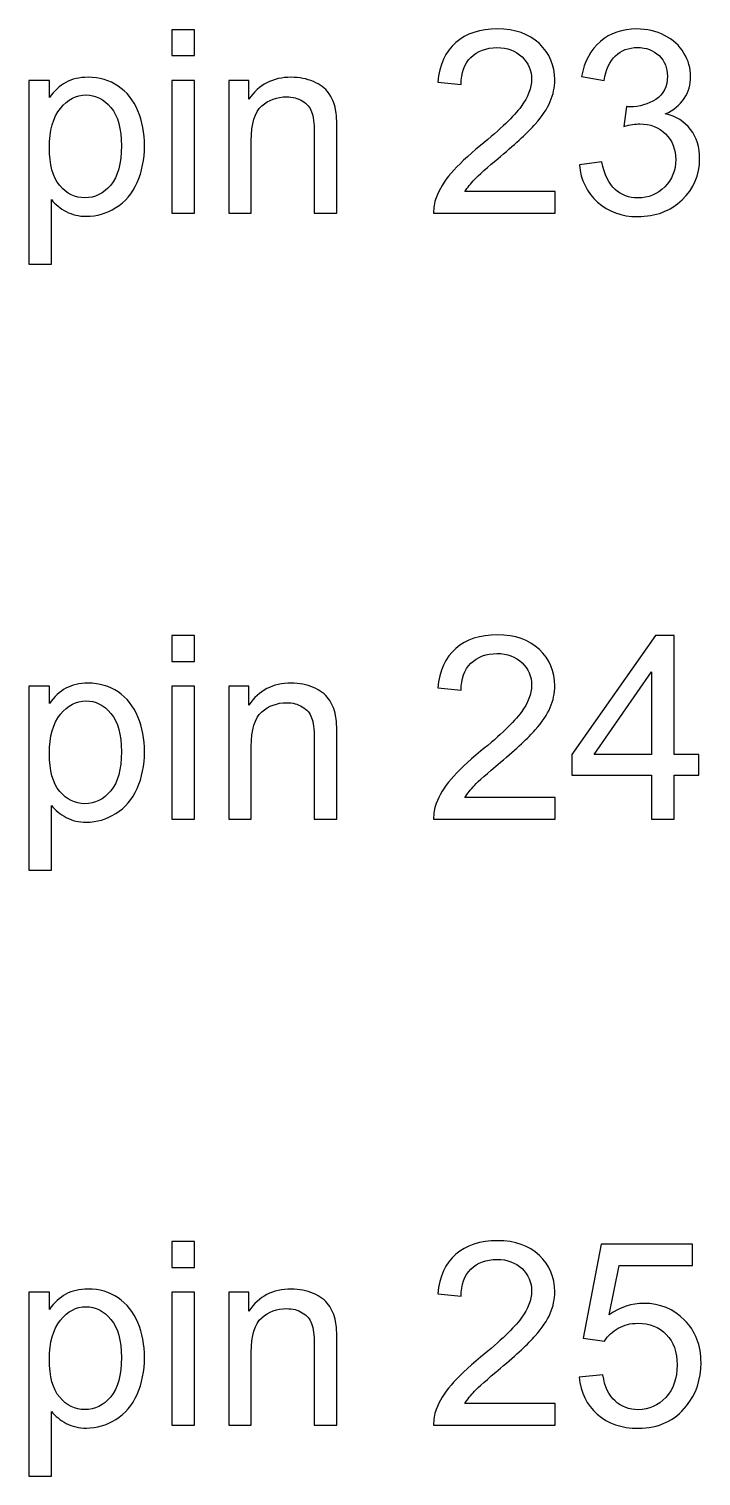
# Model space of a CAD drawing. Header units: centimetres. Extents: x -25.6 to 4.4, y -24.6 to -4.5.
# Drawn here: x -11.814 to -11.26, y -18.197 to -17.003 of the extents above; entities that cross this region are included whole.
import ezdxf

# ---------------------------------------------------------------- set-up
doc = ezdxf.new("R2010")
doc.units = ezdxf.units.CM
doc.header["$MEASUREMENT"] = 0
doc.layers.add('Layer 1', color=7, linetype='Continuous')

msp = doc.modelspace()

# ---------------------------------------------------------------- linework, layer by layer
at = {"layer": 'Layer 1', "color": 250}
for points, knots in [([(-11.69603, -17.02495), (-11.69603, -17.02495), (-11.69603, -17.00354), (-11.69603, -17.00354), (-11.69603, -17.00354), (-11.69603, -17.00354), (-11.6774, -17.00354), (-11.6774, -17.00354), (-11.6774, -17.00354), (-11.6774, -17.00354), (-11.6774, -17.02495), (-11.6774, -17.02495), (-11.6774, -17.02495), (-11.6774, -17.02495), (-11.69603, -17.02495), (-11.69603, -17.02495)], [0, 0, 0, 0, 0.25, 0.25, 0.25, 0.25, 0.5, 0.5, 0.5, 0.5, 0.75, 0.75, 0.75, 0.75, 1, 1, 1, 1]), ([(-11.37993, -17.13717), (-11.37993, -17.13717), (-11.37993, -17.15506), (-11.37993, -17.15506), (-11.37993, -17.15506), (-11.37993, -17.15506), (-11.48009, -17.15506), (-11.48009, -17.15506), (-11.48009, -17.15506), (-11.48023, -17.15058), (-11.47952, -17.14628), (-11.47794, -17.14215), (-11.47794, -17.14215), (-11.4754, -17.1353), (-11.47131, -17.1286), (-11.4657, -17.12197), (-11.4657, -17.12197), (-11.46005, -17.11537), (-11.45194, -17.10772), (-11.44135, -17.09904), (-11.44135, -17.09904), (-11.42488, -17.08553), (-11.41373, -17.07484), (-11.40795, -17.06693), (-11.40795, -17.06693), (-11.40216, -17.05907), (-11.39927, -17.05159), (-11.39927, -17.04457), (-11.39927, -17.04457), (-11.39927, -17.0372), (-11.40191, -17.03099), (-11.40717, -17.02591), (-11.40717, -17.02591), (-11.41246, -17.02086), (-11.41934, -17.01832), (-11.42781, -17.01832), (-11.42781, -17.01832), (-11.43677, -17.01832), (-11.44393, -17.021), (-11.44929, -17.0264), (-11.44929, -17.0264), (-11.45469, -17.03176), (-11.45741, -17.03921), (-11.45748, -17.0487), (-11.45748, -17.0487), (-11.45748, -17.0487), (-11.4766, -17.04676), (-11.4766, -17.04676), (-11.4766, -17.04676), (-11.47529, -17.03247), (-11.47035, -17.0216), (-11.46182, -17.01412), (-11.46182, -17.01412), (-11.45328, -17.00664), (-11.44178, -17.0029), (-11.42738, -17.0029), (-11.42738, -17.0029), (-11.41285, -17.0029), (-11.40135, -17.00696), (-11.39288, -17.01501), (-11.39288, -17.01501), (-11.38438, -17.02308), (-11.38015, -17.03307), (-11.38015, -17.04499), (-11.38015, -17.04499), (-11.38015, -17.05106), (-11.38138, -17.05702), (-11.38389, -17.06288), (-11.38389, -17.06288), (-11.38635, -17.06873), (-11.39048, -17.07491), (-11.39623, -17.08136), (-11.39623, -17.08136), (-11.40198, -17.08785), (-11.41154, -17.09674), (-11.42491, -17.10803), (-11.42491, -17.10803), (-11.43606, -17.11742), (-11.44322, -17.12377), (-11.4464, -17.12712), (-11.4464, -17.12712), (-11.44957, -17.13044), (-11.45218, -17.13379), (-11.45427, -17.13717), (-11.45427, -17.13717), (-11.45427, -17.13717), (-11.37993, -17.13717), (-11.37993, -17.13717)], [0, 0, 0, 0, 0.0454545, 0.0454545, 0.0454545, 0.0454545, 0.0909091, 0.0909091, 0.0909091, 0.0909091, 0.1363636, 0.1363636, 0.1363636, 0.1363636, 0.1818182, 0.1818182, 0.1818182, 0.1818182, 0.2272727, 0.2272727, 0.2272727, 0.2272727, 0.2727273, 0.2727273, 0.2727273, 0.2727273, 0.3181818, 0.3181818, 0.3181818, 0.3181818, 0.3636364, 0.3636364, 0.3636364, 0.3636364, 0.4090909, 0.4090909, 0.4090909, 0.4090909, 0.4545455, 0.4545455, 0.4545455, 0.4545455, 0.5, 0.5, 0.5, 0.5, 0.5454545, 0.5454545, 0.5454545, 0.5454545, 0.5909091, 0.5909091, 0.5909091, 0.5909091, 0.6363636, 0.6363636, 0.6363636, 0.6363636, 0.6818182, 0.6818182, 0.6818182, 0.6818182, 0.7272727, 0.7272727, 0.7272727, 0.7272727, 0.7727273, 0.7727273, 0.7727273, 0.7727273, 0.8181818, 0.8181818, 0.8181818, 0.8181818, 0.8636364, 0.8636364, 0.8636364, 0.8636364, 0.9090909, 0.9090909, 0.9090909, 0.9090909, 0.9545455, 0.9545455, 0.9545455, 0.9545455, 1, 1, 1, 1]), ([(-11.3599, -17.11505), (-11.3599, -17.11505), (-11.34131, -17.11258), (-11.34131, -17.11258), (-11.34131, -17.11258), (-11.33916, -17.12313), (-11.33552, -17.13072), (-11.33041, -17.13537), (-11.33041, -17.13537), (-11.32526, -17.14003), (-11.31901, -17.14236), (-11.31164, -17.14236), (-11.31164, -17.14236), (-11.30289, -17.14236), (-11.29548, -17.13933), (-11.28945, -17.13326), (-11.28945, -17.13326), (-11.28345, -17.12719), (-11.28042, -17.11968), (-11.28042, -17.11072), (-11.28042, -17.11072), (-11.28042, -17.10218), (-11.2832, -17.09512), (-11.28878, -17.08958), (-11.28878, -17.08958), (-11.29439, -17.08404), (-11.30148, -17.08126), (-11.31009, -17.08126), (-11.31009, -17.08126), (-11.31361, -17.08126), (-11.31799, -17.08196), (-11.32321, -17.08334), (-11.32321, -17.08334), (-11.32321, -17.08334), (-11.32113, -17.06701), (-11.32113, -17.06701), (-11.32113, -17.06701), (-11.31989, -17.06715), (-11.31891, -17.06722), (-11.31813, -17.06722), (-11.31813, -17.06722), (-11.31023, -17.06722), (-11.3031, -17.06514), (-11.29675, -17.06101), (-11.29675, -17.06101), (-11.2904, -17.05688), (-11.28723, -17.0505), (-11.28723, -17.04189), (-11.28723, -17.04189), (-11.28723, -17.03508), (-11.28955, -17.0294), (-11.29418, -17.02495), (-11.29418, -17.02495), (-11.2988, -17.02047), (-11.30476, -17.01822), (-11.31206, -17.01822), (-11.31206, -17.01822), (-11.31929, -17.01822), (-11.32533, -17.02051), (-11.33012, -17.02502), (-11.33012, -17.02502), (-11.33496, -17.02957), (-11.33806, -17.03642), (-11.33944, -17.04552), (-11.33944, -17.04552), (-11.33944, -17.04552), (-11.35803, -17.0422), (-11.35803, -17.0422), (-11.35803, -17.0422), (-11.35577, -17.02972), (-11.35059, -17.02005), (-11.34254, -17.01321), (-11.34254, -17.01321), (-11.33446, -17.00636), (-11.32445, -17.0029), (-11.31245, -17.0029), (-11.31245, -17.0029), (-11.3042, -17.0029), (-11.29658, -17.0047), (-11.28963, -17.00823), (-11.28963, -17.00823), (-11.28268, -17.01179), (-11.27735, -17.01663), (-11.27364, -17.02277), (-11.27364, -17.02277), (-11.26998, -17.0289), (-11.26811, -17.0354), (-11.26811, -17.04231), (-11.26811, -17.04231), (-11.26811, -17.04884), (-11.26987, -17.0548), (-11.2734, -17.0602), (-11.2734, -17.0602), (-11.27693, -17.06556), (-11.28211, -17.06983), (-11.28899, -17.073), (-11.28899, -17.073), (-11.28003, -17.07505), (-11.27308, -17.07935), (-11.26811, -17.08588), (-11.26811, -17.08588), (-11.26317, -17.09237), (-11.2607, -17.10052), (-11.2607, -17.11029), (-11.2607, -17.11029), (-11.2607, -17.12352), (-11.2655, -17.13474), (-11.27516, -17.14395), (-11.27516, -17.14395), (-11.28479, -17.15315), (-11.297, -17.15774), (-11.31174, -17.15774), (-11.31174, -17.15774), (-11.32504, -17.15774), (-11.33609, -17.15379), (-11.34487, -17.14585), (-11.34487, -17.14585), (-11.35366, -17.13795), (-11.35867, -17.12768), (-11.3599, -17.11505)], [0, 0, 0, 0, 0.0333333, 0.0333333, 0.0333333, 0.0333333, 0.0666667, 0.0666667, 0.0666667, 0.0666667, 0.1, 0.1, 0.1, 0.1, 0.1333333, 0.1333333, 0.1333333, 0.1333333, 0.1666667, 0.1666667, 0.1666667, 0.1666667, 0.2, 0.2, 0.2, 0.2, 0.2333333, 0.2333333, 0.2333333, 0.2333333, 0.2666667, 0.2666667, 0.2666667, 0.2666667, 0.3, 0.3, 0.3, 0.3, 0.3333333, 0.3333333, 0.3333333, 0.3333333, 0.3666667, 0.3666667, 0.3666667, 0.3666667, 0.4, 0.4, 0.4, 0.4, 0.4333333, 0.4333333, 0.4333333, 0.4333333, 0.4666667, 0.4666667, 0.4666667, 0.4666667, 0.5, 0.5, 0.5, 0.5, 0.5333333, 0.5333333, 0.5333333, 0.5333333, 0.5666667, 0.5666667, 0.5666667, 0.5666667, 0.6, 0.6, 0.6, 0.6, 0.6333333, 0.6333333, 0.6333333, 0.6333333, 0.6666667, 0.6666667, 0.6666667, 0.6666667, 0.7, 0.7, 0.7, 0.7, 0.7333333, 0.7333333, 0.7333333, 0.7333333, 0.7666667, 0.7666667, 0.7666667, 0.7666667, 0.8, 0.8, 0.8, 0.8, 0.8333333, 0.8333333, 0.8333333, 0.8333333, 0.8666667, 0.8666667, 0.8666667, 0.8666667, 0.9, 0.9, 0.9, 0.9, 0.9333333, 0.9333333, 0.9333333, 0.9333333, 0.9666667, 0.9666667, 0.9666667, 0.9666667, 1, 1, 1, 1]), ([(-11.81382, -17.19711), (-11.81382, -17.19711), (-11.81382, -17.04531), (-11.81382, -17.04531), (-11.81382, -17.04531), (-11.81382, -17.04531), (-11.79689, -17.04531), (-11.79689, -17.04531), (-11.79689, -17.04531), (-11.79689, -17.04531), (-11.79689, -17.05956), (-11.79689, -17.05956), (-11.79689, -17.05956), (-11.7929, -17.05399), (-11.78838, -17.04979), (-11.78334, -17.047), (-11.78334, -17.047), (-11.77833, -17.04422), (-11.77223, -17.0428), (-11.76507, -17.0428), (-11.76507, -17.0428), (-11.75568, -17.0428), (-11.74743, -17.04524), (-11.74026, -17.05004), (-11.74026, -17.05004), (-11.73307, -17.05487), (-11.72767, -17.06168), (-11.72404, -17.07046), (-11.72404, -17.07046), (-11.72037, -17.07925), (-11.71853, -17.08888), (-11.71853, -17.09936), (-11.71853, -17.09936), (-11.71853, -17.11057), (-11.72054, -17.1207), (-11.7246, -17.12969), (-11.7246, -17.12969), (-11.72862, -17.13869), (-11.73448, -17.14557), (-11.74217, -17.15037), (-11.74217, -17.15037), (-11.74986, -17.15513), (-11.75794, -17.15753), (-11.76641, -17.15753), (-11.76641, -17.15753), (-11.77261, -17.15753), (-11.77815, -17.15622), (-11.78309, -17.15361), (-11.78309, -17.15361), (-11.78803, -17.151), (-11.79205, -17.14769), (-11.79523, -17.1437), (-11.79523, -17.1437), (-11.79523, -17.1437), (-11.79523, -17.19711), (-11.79523, -17.19711), (-11.79523, -17.19711), (-11.79523, -17.19711), (-11.81382, -17.19711), (-11.81382, -17.19711)], [0, 0, 0, 0, 0.0666667, 0.0666667, 0.0666667, 0.0666667, 0.1333333, 0.1333333, 0.1333333, 0.1333333, 0.2, 0.2, 0.2, 0.2, 0.2666667, 0.2666667, 0.2666667, 0.2666667, 0.3333333, 0.3333333, 0.3333333, 0.3333333, 0.4, 0.4, 0.4, 0.4, 0.4666667, 0.4666667, 0.4666667, 0.4666667, 0.5333333, 0.5333333, 0.5333333, 0.5333333, 0.6, 0.6, 0.6, 0.6, 0.6666667, 0.6666667, 0.6666667, 0.6666667, 0.7333333, 0.7333333, 0.7333333, 0.7333333, 0.8, 0.8, 0.8, 0.8, 0.8666667, 0.8666667, 0.8666667, 0.8666667, 0.9333333, 0.9333333, 0.9333333, 0.9333333, 1, 1, 1, 1]), ([(-11.69603, -17.15506), (-11.69603, -17.15506), (-11.69603, -17.04531), (-11.69603, -17.04531), (-11.69603, -17.04531), (-11.69603, -17.04531), (-11.6774, -17.04531), (-11.6774, -17.04531), (-11.6774, -17.04531), (-11.6774, -17.04531), (-11.6774, -17.15506), (-11.6774, -17.15506), (-11.6774, -17.15506), (-11.6774, -17.15506), (-11.69603, -17.15506), (-11.69603, -17.15506)], [0, 0, 0, 0, 0.25, 0.25, 0.25, 0.25, 0.5, 0.5, 0.5, 0.5, 0.75, 0.75, 0.75, 0.75, 1, 1, 1, 1]), ([(-11.64907, -17.15506), (-11.64907, -17.15506), (-11.64907, -17.04531), (-11.64907, -17.04531), (-11.64907, -17.04531), (-11.64907, -17.04531), (-11.63235, -17.04531), (-11.63235, -17.04531), (-11.63235, -17.04531), (-11.63235, -17.04531), (-11.63235, -17.0609), (-11.63235, -17.0609), (-11.63235, -17.0609), (-11.62427, -17.04884), (-11.61263, -17.0428), (-11.59742, -17.0428), (-11.59742, -17.0428), (-11.59079, -17.0428), (-11.58472, -17.044), (-11.57918, -17.04637), (-11.57918, -17.04637), (-11.57361, -17.04877), (-11.56948, -17.05187), (-11.56673, -17.05575), (-11.56673, -17.05575), (-11.56394, -17.0596), (-11.56204, -17.06418), (-11.56091, -17.06947), (-11.56091, -17.06947), (-11.56024, -17.07293), (-11.55989, -17.07896), (-11.55989, -17.08757), (-11.55989, -17.08757), (-11.55989, -17.08757), (-11.55989, -17.15506), (-11.55989, -17.15506), (-11.55989, -17.15506), (-11.55989, -17.15506), (-11.57851, -17.15506), (-11.57851, -17.15506), (-11.57851, -17.15506), (-11.57851, -17.15506), (-11.57851, -17.08828), (-11.57851, -17.08828), (-11.57851, -17.08828), (-11.57851, -17.08073), (-11.57922, -17.07505), (-11.58067, -17.07127), (-11.58067, -17.07127), (-11.58211, -17.06753), (-11.58469, -17.06454), (-11.58836, -17.06231), (-11.58836, -17.06231), (-11.59206, -17.06006), (-11.59636, -17.05893), (-11.60134, -17.05893), (-11.60134, -17.05893), (-11.60928, -17.05893), (-11.61608, -17.06147), (-11.62187, -17.06648), (-11.62187, -17.06648), (-11.62762, -17.07152), (-11.63048, -17.08105), (-11.63048, -17.09512), (-11.63048, -17.09512), (-11.63048, -17.09512), (-11.63048, -17.15506), (-11.63048, -17.15506), (-11.63048, -17.15506), (-11.63048, -17.15506), (-11.64907, -17.15506), (-11.64907, -17.15506)], [0, 0, 0, 0, 0.0555556, 0.0555556, 0.0555556, 0.0555556, 0.1111111, 0.1111111, 0.1111111, 0.1111111, 0.1666667, 0.1666667, 0.1666667, 0.1666667, 0.2222222, 0.2222222, 0.2222222, 0.2222222, 0.2777778, 0.2777778, 0.2777778, 0.2777778, 0.3333333, 0.3333333, 0.3333333, 0.3333333, 0.3888889, 0.3888889, 0.3888889, 0.3888889, 0.4444444, 0.4444444, 0.4444444, 0.4444444, 0.5, 0.5, 0.5, 0.5, 0.5555556, 0.5555556, 0.5555556, 0.5555556, 0.6111111, 0.6111111, 0.6111111, 0.6111111, 0.6666667, 0.6666667, 0.6666667, 0.6666667, 0.7222222, 0.7222222, 0.7222222, 0.7222222, 0.7777778, 0.7777778, 0.7777778, 0.7777778, 0.8333333, 0.8333333, 0.8333333, 0.8333333, 0.8888889, 0.8888889, 0.8888889, 0.8888889, 0.9444444, 0.9444444, 0.9444444, 0.9444444, 1, 1, 1, 1]), ([(-11.79699, -17.1008), (-11.79699, -17.11491), (-11.79413, -17.12536), (-11.78842, -17.13213), (-11.78842, -17.13213), (-11.7827, -17.13887), (-11.77575, -17.14225), (-11.76764, -17.14225), (-11.76764, -17.14225), (-11.75939, -17.14225), (-11.75229, -17.13876), (-11.7464, -17.13174), (-11.7464, -17.13174), (-11.74051, -17.12476), (-11.73755, -17.11393), (-11.73755, -17.09925), (-11.73755, -17.09925), (-11.73755, -17.08524), (-11.74044, -17.0748), (-11.74619, -17.06782), (-11.74619, -17.06782), (-11.75194, -17.06087), (-11.75882, -17.05737), (-11.76679, -17.05737), (-11.76679, -17.05737), (-11.77473, -17.05737), (-11.78175, -17.06108), (-11.78785, -17.06849), (-11.78785, -17.06849), (-11.79396, -17.0759), (-11.79699, -17.08669), (-11.79699, -17.1008)], [0, 0, 0, 0, 0.125, 0.125, 0.125, 0.125, 0.25, 0.25, 0.25, 0.25, 0.375, 0.375, 0.375, 0.375, 0.5, 0.5, 0.5, 0.5, 0.625, 0.625, 0.625, 0.625, 0.75, 0.75, 0.75, 0.75, 0.875, 0.875, 0.875, 0.875, 1, 1, 1, 1]), ([(-11.69603, -17.52495), (-11.69603, -17.52495), (-11.69603, -17.50354), (-11.69603, -17.50354), (-11.69603, -17.50354), (-11.69603, -17.50354), (-11.6774, -17.50354), (-11.6774, -17.50354), (-11.6774, -17.50354), (-11.6774, -17.50354), (-11.6774, -17.52495), (-11.6774, -17.52495), (-11.6774, -17.52495), (-11.6774, -17.52495), (-11.69603, -17.52495), (-11.69603, -17.52495)], [0, 0, 0, 0, 0.25, 0.25, 0.25, 0.25, 0.5, 0.5, 0.5, 0.5, 0.75, 0.75, 0.75, 0.75, 1, 1, 1, 1]), ([(-11.37993, -17.63717), (-11.37993, -17.63717), (-11.37993, -17.65506), (-11.37993, -17.65506), (-11.37993, -17.65506), (-11.37993, -17.65506), (-11.48009, -17.65506), (-11.48009, -17.65506), (-11.48009, -17.65506), (-11.48023, -17.65058), (-11.47952, -17.64628), (-11.47794, -17.64215), (-11.47794, -17.64215), (-11.4754, -17.6353), (-11.47131, -17.6286), (-11.4657, -17.62197), (-11.4657, -17.62197), (-11.46005, -17.61537), (-11.45194, -17.60772), (-11.44135, -17.59904), (-11.44135, -17.59904), (-11.42488, -17.58553), (-11.41373, -17.57484), (-11.40795, -17.56693), (-11.40795, -17.56693), (-11.40216, -17.55907), (-11.39927, -17.55159), (-11.39927, -17.54457), (-11.39927, -17.54457), (-11.39927, -17.5372), (-11.40191, -17.53099), (-11.40717, -17.52591), (-11.40717, -17.52591), (-11.41246, -17.52086), (-11.41934, -17.51832), (-11.42781, -17.51832), (-11.42781, -17.51832), (-11.43677, -17.51832), (-11.44393, -17.521), (-11.44929, -17.5264), (-11.44929, -17.5264), (-11.45469, -17.53176), (-11.45741, -17.53921), (-11.45748, -17.5487), (-11.45748, -17.5487), (-11.45748, -17.5487), (-11.4766, -17.54676), (-11.4766, -17.54676), (-11.4766, -17.54676), (-11.47529, -17.53247), (-11.47035, -17.5216), (-11.46182, -17.51412), (-11.46182, -17.51412), (-11.45328, -17.50664), (-11.44178, -17.5029), (-11.42738, -17.5029), (-11.42738, -17.5029), (-11.41285, -17.5029), (-11.40135, -17.50696), (-11.39288, -17.51501), (-11.39288, -17.51501), (-11.38438, -17.52308), (-11.38015, -17.53307), (-11.38015, -17.54499), (-11.38015, -17.54499), (-11.38015, -17.55106), (-11.38138, -17.55702), (-11.38389, -17.56288), (-11.38389, -17.56288), (-11.38635, -17.56873), (-11.39048, -17.57491), (-11.39623, -17.58136), (-11.39623, -17.58136), (-11.40198, -17.58785), (-11.41154, -17.59674), (-11.42491, -17.60803), (-11.42491, -17.60803), (-11.43606, -17.61742), (-11.44322, -17.62377), (-11.4464, -17.62712), (-11.4464, -17.62712), (-11.44957, -17.63044), (-11.45218, -17.63379), (-11.45427, -17.63717), (-11.45427, -17.63717), (-11.45427, -17.63717), (-11.37993, -17.63717), (-11.37993, -17.63717)], [0, 0, 0, 0, 0.0454545, 0.0454545, 0.0454545, 0.0454545, 0.0909091, 0.0909091, 0.0909091, 0.0909091, 0.1363636, 0.1363636, 0.1363636, 0.1363636, 0.1818182, 0.1818182, 0.1818182, 0.1818182, 0.2272727, 0.2272727, 0.2272727, 0.2272727, 0.2727273, 0.2727273, 0.2727273, 0.2727273, 0.3181818, 0.3181818, 0.3181818, 0.3181818, 0.3636364, 0.3636364, 0.3636364, 0.3636364, 0.4090909, 0.4090909, 0.4090909, 0.4090909, 0.4545455, 0.4545455, 0.4545455, 0.4545455, 0.5, 0.5, 0.5, 0.5, 0.5454545, 0.5454545, 0.5454545, 0.5454545, 0.5909091, 0.5909091, 0.5909091, 0.5909091, 0.6363636, 0.6363636, 0.6363636, 0.6363636, 0.6818182, 0.6818182, 0.6818182, 0.6818182, 0.7272727, 0.7272727, 0.7272727, 0.7272727, 0.7727273, 0.7727273, 0.7727273, 0.7727273, 0.8181818, 0.8181818, 0.8181818, 0.8181818, 0.8636364, 0.8636364, 0.8636364, 0.8636364, 0.9090909, 0.9090909, 0.9090909, 0.9090909, 0.9545455, 0.9545455, 0.9545455, 0.9545455, 1, 1, 1, 1]), ([(-11.30039, -17.65506), (-11.30039, -17.65506), (-11.30039, -17.61879), (-11.30039, -17.61879), (-11.30039, -17.61879), (-11.30039, -17.61879), (-11.36611, -17.61879), (-11.36611, -17.61879), (-11.36611, -17.61879), (-11.36611, -17.61879), (-11.36611, -17.60172), (-11.36611, -17.60172), (-11.36611, -17.60172), (-11.36611, -17.60172), (-11.29696, -17.50354), (-11.29696, -17.50354), (-11.29696, -17.50354), (-11.29696, -17.50354), (-11.28176, -17.50354), (-11.28176, -17.50354), (-11.28176, -17.50354), (-11.28176, -17.50354), (-11.28176, -17.60172), (-11.28176, -17.60172), (-11.28176, -17.60172), (-11.28176, -17.60172), (-11.2613, -17.60172), (-11.2613, -17.60172), (-11.2613, -17.60172), (-11.2613, -17.60172), (-11.2613, -17.61879), (-11.2613, -17.61879), (-11.2613, -17.61879), (-11.2613, -17.61879), (-11.28176, -17.61879), (-11.28176, -17.61879), (-11.28176, -17.61879), (-11.28176, -17.61879), (-11.28176, -17.65506), (-11.28176, -17.65506), (-11.28176, -17.65506), (-11.28176, -17.65506), (-11.30039, -17.65506), (-11.30039, -17.65506)], [0, 0, 0, 0, 0.0909091, 0.0909091, 0.0909091, 0.0909091, 0.1818182, 0.1818182, 0.1818182, 0.1818182, 0.2727273, 0.2727273, 0.2727273, 0.2727273, 0.3636364, 0.3636364, 0.3636364, 0.3636364, 0.4545455, 0.4545455, 0.4545455, 0.4545455, 0.5454545, 0.5454545, 0.5454545, 0.5454545, 0.6363636, 0.6363636, 0.6363636, 0.6363636, 0.7272727, 0.7272727, 0.7272727, 0.7272727, 0.8181818, 0.8181818, 0.8181818, 0.8181818, 0.9090909, 0.9090909, 0.9090909, 0.9090909, 1, 1, 1, 1]), ([(-11.81382, -17.69711), (-11.81382, -17.69711), (-11.81382, -17.54531), (-11.81382, -17.54531), (-11.81382, -17.54531), (-11.81382, -17.54531), (-11.79689, -17.54531), (-11.79689, -17.54531), (-11.79689, -17.54531), (-11.79689, -17.54531), (-11.79689, -17.55956), (-11.79689, -17.55956), (-11.79689, -17.55956), (-11.7929, -17.55399), (-11.78838, -17.54979), (-11.78334, -17.547), (-11.78334, -17.547), (-11.77833, -17.54422), (-11.77223, -17.5428), (-11.76507, -17.5428), (-11.76507, -17.5428), (-11.75568, -17.5428), (-11.74743, -17.54524), (-11.74026, -17.55004), (-11.74026, -17.55004), (-11.73307, -17.55487), (-11.72767, -17.56168), (-11.72404, -17.57046), (-11.72404, -17.57046), (-11.72037, -17.57925), (-11.71853, -17.58888), (-11.71853, -17.59936), (-11.71853, -17.59936), (-11.71853, -17.61057), (-11.72054, -17.6207), (-11.7246, -17.62969), (-11.7246, -17.62969), (-11.72862, -17.63869), (-11.73448, -17.64557), (-11.74217, -17.65037), (-11.74217, -17.65037), (-11.74986, -17.65513), (-11.75794, -17.65753), (-11.76641, -17.65753), (-11.76641, -17.65753), (-11.77261, -17.65753), (-11.77815, -17.65622), (-11.78309, -17.65361), (-11.78309, -17.65361), (-11.78803, -17.651), (-11.79205, -17.64769), (-11.79523, -17.6437), (-11.79523, -17.6437), (-11.79523, -17.6437), (-11.79523, -17.69711), (-11.79523, -17.69711), (-11.79523, -17.69711), (-11.79523, -17.69711), (-11.81382, -17.69711), (-11.81382, -17.69711)], [0, 0, 0, 0, 0.0666667, 0.0666667, 0.0666667, 0.0666667, 0.1333333, 0.1333333, 0.1333333, 0.1333333, 0.2, 0.2, 0.2, 0.2, 0.2666667, 0.2666667, 0.2666667, 0.2666667, 0.3333333, 0.3333333, 0.3333333, 0.3333333, 0.4, 0.4, 0.4, 0.4, 0.4666667, 0.4666667, 0.4666667, 0.4666667, 0.5333333, 0.5333333, 0.5333333, 0.5333333, 0.6, 0.6, 0.6, 0.6, 0.6666667, 0.6666667, 0.6666667, 0.6666667, 0.7333333, 0.7333333, 0.7333333, 0.7333333, 0.8, 0.8, 0.8, 0.8, 0.8666667, 0.8666667, 0.8666667, 0.8666667, 0.9333333, 0.9333333, 0.9333333, 0.9333333, 1, 1, 1, 1]), ([(-11.64907, -17.65506), (-11.64907, -17.65506), (-11.64907, -17.54531), (-11.64907, -17.54531), (-11.64907, -17.54531), (-11.64907, -17.54531), (-11.63235, -17.54531), (-11.63235, -17.54531), (-11.63235, -17.54531), (-11.63235, -17.54531), (-11.63235, -17.5609), (-11.63235, -17.5609), (-11.63235, -17.5609), (-11.62427, -17.54884), (-11.61263, -17.5428), (-11.59742, -17.5428), (-11.59742, -17.5428), (-11.59079, -17.5428), (-11.58472, -17.544), (-11.57918, -17.54637), (-11.57918, -17.54637), (-11.57361, -17.54877), (-11.56948, -17.55187), (-11.56673, -17.55575), (-11.56673, -17.55575), (-11.56394, -17.5596), (-11.56204, -17.56418), (-11.56091, -17.56947), (-11.56091, -17.56947), (-11.56024, -17.57293), (-11.55989, -17.57896), (-11.55989, -17.58757), (-11.55989, -17.58757), (-11.55989, -17.58757), (-11.55989, -17.65506), (-11.55989, -17.65506), (-11.55989, -17.65506), (-11.55989, -17.65506), (-11.57851, -17.65506), (-11.57851, -17.65506), (-11.57851, -17.65506), (-11.57851, -17.65506), (-11.57851, -17.58828), (-11.57851, -17.58828), (-11.57851, -17.58828), (-11.57851, -17.58073), (-11.57922, -17.57505), (-11.58067, -17.57127), (-11.58067, -17.57127), (-11.58211, -17.56753), (-11.58469, -17.56454), (-11.58836, -17.56231), (-11.58836, -17.56231), (-11.59206, -17.56006), (-11.59636, -17.55893), (-11.60134, -17.55893), (-11.60134, -17.55893), (-11.60928, -17.55893), (-11.61608, -17.56147), (-11.62187, -17.56648), (-11.62187, -17.56648), (-11.62762, -17.57152), (-11.63048, -17.58105), (-11.63048, -17.59512), (-11.63048, -17.59512), (-11.63048, -17.59512), (-11.63048, -17.65506), (-11.63048, -17.65506), (-11.63048, -17.65506), (-11.63048, -17.65506), (-11.64907, -17.65506), (-11.64907, -17.65506)], [0, 0, 0, 0, 0.0555556, 0.0555556, 0.0555556, 0.0555556, 0.1111111, 0.1111111, 0.1111111, 0.1111111, 0.1666667, 0.1666667, 0.1666667, 0.1666667, 0.2222222, 0.2222222, 0.2222222, 0.2222222, 0.2777778, 0.2777778, 0.2777778, 0.2777778, 0.3333333, 0.3333333, 0.3333333, 0.3333333, 0.3888889, 0.3888889, 0.3888889, 0.3888889, 0.4444444, 0.4444444, 0.4444444, 0.4444444, 0.5, 0.5, 0.5, 0.5, 0.5555556, 0.5555556, 0.5555556, 0.5555556, 0.6111111, 0.6111111, 0.6111111, 0.6111111, 0.6666667, 0.6666667, 0.6666667, 0.6666667, 0.7222222, 0.7222222, 0.7222222, 0.7222222, 0.7777778, 0.7777778, 0.7777778, 0.7777778, 0.8333333, 0.8333333, 0.8333333, 0.8333333, 0.8888889, 0.8888889, 0.8888889, 0.8888889, 0.9444444, 0.9444444, 0.9444444, 0.9444444, 1, 1, 1, 1]), ([(-11.30039, -17.60172), (-11.30039, -17.60172), (-11.30039, -17.53342), (-11.30039, -17.53342), (-11.30039, -17.53342), (-11.30039, -17.53342), (-11.3478, -17.60172), (-11.3478, -17.60172), (-11.3478, -17.60172), (-11.3478, -17.60172), (-11.30039, -17.60172), (-11.30039, -17.60172)], [0, 0, 0, 0, 0.3333333, 0.3333333, 0.3333333, 0.3333333, 0.6666667, 0.6666667, 0.6666667, 0.6666667, 1, 1, 1, 1]), ([(-11.69603, -17.65506), (-11.69603, -17.65506), (-11.69603, -17.54531), (-11.69603, -17.54531), (-11.69603, -17.54531), (-11.69603, -17.54531), (-11.6774, -17.54531), (-11.6774, -17.54531), (-11.6774, -17.54531), (-11.6774, -17.54531), (-11.6774, -17.65506), (-11.6774, -17.65506), (-11.6774, -17.65506), (-11.6774, -17.65506), (-11.69603, -17.65506), (-11.69603, -17.65506)], [0, 0, 0, 0, 0.25, 0.25, 0.25, 0.25, 0.5, 0.5, 0.5, 0.5, 0.75, 0.75, 0.75, 0.75, 1, 1, 1, 1]), ([(-11.79699, -17.6008), (-11.79699, -17.61491), (-11.79413, -17.62536), (-11.78842, -17.63213), (-11.78842, -17.63213), (-11.7827, -17.63887), (-11.77575, -17.64225), (-11.76764, -17.64225), (-11.76764, -17.64225), (-11.75939, -17.64225), (-11.75229, -17.63876), (-11.7464, -17.63174), (-11.7464, -17.63174), (-11.74051, -17.62476), (-11.73755, -17.61393), (-11.73755, -17.59925), (-11.73755, -17.59925), (-11.73755, -17.58524), (-11.74044, -17.5748), (-11.74619, -17.56782), (-11.74619, -17.56782), (-11.75194, -17.56087), (-11.75882, -17.55737), (-11.76679, -17.55737), (-11.76679, -17.55737), (-11.77473, -17.55737), (-11.78175, -17.56108), (-11.78785, -17.56849), (-11.78785, -17.56849), (-11.79396, -17.5759), (-11.79699, -17.58669), (-11.79699, -17.6008)], [0, 0, 0, 0, 0.125, 0.125, 0.125, 0.125, 0.25, 0.25, 0.25, 0.25, 0.375, 0.375, 0.375, 0.375, 0.5, 0.5, 0.5, 0.5, 0.625, 0.625, 0.625, 0.625, 0.75, 0.75, 0.75, 0.75, 0.875, 0.875, 0.875, 0.875, 1, 1, 1, 1]), ([(-11.69603, -18.02495), (-11.69603, -18.02495), (-11.69603, -18.00354), (-11.69603, -18.00354), (-11.69603, -18.00354), (-11.69603, -18.00354), (-11.6774, -18.00354), (-11.6774, -18.00354), (-11.6774, -18.00354), (-11.6774, -18.00354), (-11.6774, -18.02495), (-11.6774, -18.02495), (-11.6774, -18.02495), (-11.6774, -18.02495), (-11.69603, -18.02495), (-11.69603, -18.02495)], [0, 0, 0, 0, 0.25, 0.25, 0.25, 0.25, 0.5, 0.5, 0.5, 0.5, 0.75, 0.75, 0.75, 0.75, 1, 1, 1, 1]), ([(-11.37993, -18.13717), (-11.37993, -18.13717), (-11.37993, -18.15506), (-11.37993, -18.15506), (-11.37993, -18.15506), (-11.37993, -18.15506), (-11.48009, -18.15506), (-11.48009, -18.15506), (-11.48009, -18.15506), (-11.48023, -18.15058), (-11.47952, -18.14628), (-11.47794, -18.14215), (-11.47794, -18.14215), (-11.4754, -18.1353), (-11.47131, -18.1286), (-11.4657, -18.12197), (-11.4657, -18.12197), (-11.46005, -18.11537), (-11.45194, -18.10772), (-11.44135, -18.09904), (-11.44135, -18.09904), (-11.42488, -18.08553), (-11.41373, -18.07484), (-11.40795, -18.06693), (-11.40795, -18.06693), (-11.40216, -18.05907), (-11.39927, -18.05159), (-11.39927, -18.04457), (-11.39927, -18.04457), (-11.39927, -18.0372), (-11.40191, -18.03099), (-11.40717, -18.02591), (-11.40717, -18.02591), (-11.41246, -18.02086), (-11.41934, -18.01832), (-11.42781, -18.01832), (-11.42781, -18.01832), (-11.43677, -18.01832), (-11.44393, -18.021), (-11.44929, -18.0264), (-11.44929, -18.0264), (-11.45469, -18.03176), (-11.45741, -18.03921), (-11.45748, -18.0487), (-11.45748, -18.0487), (-11.45748, -18.0487), (-11.4766, -18.04676), (-11.4766, -18.04676), (-11.4766, -18.04676), (-11.47529, -18.03247), (-11.47035, -18.0216), (-11.46182, -18.01412), (-11.46182, -18.01412), (-11.45328, -18.00664), (-11.44178, -18.0029), (-11.42738, -18.0029), (-11.42738, -18.0029), (-11.41285, -18.0029), (-11.40135, -18.00696), (-11.39288, -18.01501), (-11.39288, -18.01501), (-11.38438, -18.02308), (-11.38015, -18.03307), (-11.38015, -18.04499), (-11.38015, -18.04499), (-11.38015, -18.05106), (-11.38138, -18.05702), (-11.38389, -18.06288), (-11.38389, -18.06288), (-11.38635, -18.06873), (-11.39048, -18.07491), (-11.39623, -18.08136), (-11.39623, -18.08136), (-11.40198, -18.08785), (-11.41154, -18.09674), (-11.42491, -18.10803), (-11.42491, -18.10803), (-11.43606, -18.11742), (-11.44322, -18.12377), (-11.4464, -18.12712), (-11.4464, -18.12712), (-11.44957, -18.13044), (-11.45218, -18.13379), (-11.45427, -18.13717), (-11.45427, -18.13717), (-11.45427, -18.13717), (-11.37993, -18.13717), (-11.37993, -18.13717)], [0, 0, 0, 0, 0.0454545, 0.0454545, 0.0454545, 0.0454545, 0.0909091, 0.0909091, 0.0909091, 0.0909091, 0.1363636, 0.1363636, 0.1363636, 0.1363636, 0.1818182, 0.1818182, 0.1818182, 0.1818182, 0.2272727, 0.2272727, 0.2272727, 0.2272727, 0.2727273, 0.2727273, 0.2727273, 0.2727273, 0.3181818, 0.3181818, 0.3181818, 0.3181818, 0.3636364, 0.3636364, 0.3636364, 0.3636364, 0.4090909, 0.4090909, 0.4090909, 0.4090909, 0.4545455, 0.4545455, 0.4545455, 0.4545455, 0.5, 0.5, 0.5, 0.5, 0.5454545, 0.5454545, 0.5454545, 0.5454545, 0.5909091, 0.5909091, 0.5909091, 0.5909091, 0.6363636, 0.6363636, 0.6363636, 0.6363636, 0.6818182, 0.6818182, 0.6818182, 0.6818182, 0.7272727, 0.7272727, 0.7272727, 0.7272727, 0.7727273, 0.7727273, 0.7727273, 0.7727273, 0.8181818, 0.8181818, 0.8181818, 0.8181818, 0.8636364, 0.8636364, 0.8636364, 0.8636364, 0.9090909, 0.9090909, 0.9090909, 0.9090909, 0.9545455, 0.9545455, 0.9545455, 0.9545455, 1, 1, 1, 1]), ([(-11.36001, -18.11537), (-11.36001, -18.11537), (-11.34046, -18.11371), (-11.34046, -18.11371), (-11.34046, -18.11371), (-11.33902, -18.12324), (-11.33566, -18.13037), (-11.33041, -18.13516), (-11.33041, -18.13516), (-11.32512, -18.13996), (-11.31877, -18.14236), (-11.31132, -18.14236), (-11.31132, -18.14236), (-11.30236, -18.14236), (-11.29478, -18.13897), (-11.2886, -18.13223), (-11.2886, -18.13223), (-11.28239, -18.12546), (-11.27929, -18.1165), (-11.27929, -18.10535), (-11.27929, -18.10535), (-11.27929, -18.09473), (-11.28225, -18.08637), (-11.28821, -18.08023), (-11.28821, -18.08023), (-11.29418, -18.0741), (-11.30197, -18.07103), (-11.31164, -18.07103), (-11.31164, -18.07103), (-11.31764, -18.07103), (-11.32303, -18.0724), (-11.32787, -18.07512), (-11.32787, -18.07512), (-11.3327, -18.07784), (-11.33648, -18.08136), (-11.33923, -18.0857), (-11.33923, -18.0857), (-11.33923, -18.0857), (-11.35669, -18.08344), (-11.35669, -18.08344), (-11.35669, -18.08344), (-11.35669, -18.08344), (-11.34201, -18.00562), (-11.34201, -18.00562), (-11.34201, -18.00562), (-11.34201, -18.00562), (-11.26666, -18.00562), (-11.26666, -18.00562), (-11.26666, -18.00562), (-11.26666, -18.00562), (-11.26666, -18.0234), (-11.26666, -18.0234), (-11.26666, -18.0234), (-11.26666, -18.0234), (-11.32713, -18.0234), (-11.32713, -18.0234), (-11.32713, -18.0234), (-11.32713, -18.0234), (-11.33531, -18.06411), (-11.33531, -18.06411), (-11.33531, -18.06411), (-11.32621, -18.05776), (-11.31665, -18.05459), (-11.30666, -18.05459), (-11.30666, -18.05459), (-11.29344, -18.05459), (-11.28229, -18.05917), (-11.27319, -18.06835), (-11.27319, -18.06835), (-11.26408, -18.07752), (-11.25953, -18.0893), (-11.25953, -18.10369), (-11.25953, -18.10369), (-11.25953, -18.11742), (-11.26355, -18.12927), (-11.27153, -18.13926), (-11.27153, -18.13926), (-11.28126, -18.1515), (-11.29453, -18.15764), (-11.31132, -18.15764), (-11.31132, -18.15764), (-11.32512, -18.15764), (-11.33637, -18.15379), (-11.34508, -18.14606), (-11.34508, -18.14606), (-11.3538, -18.13834), (-11.35877, -18.12811), (-11.36001, -18.11537)], [0, 0, 0, 0, 0.0454545, 0.0454545, 0.0454545, 0.0454545, 0.0909091, 0.0909091, 0.0909091, 0.0909091, 0.1363636, 0.1363636, 0.1363636, 0.1363636, 0.1818182, 0.1818182, 0.1818182, 0.1818182, 0.2272727, 0.2272727, 0.2272727, 0.2272727, 0.2727273, 0.2727273, 0.2727273, 0.2727273, 0.3181818, 0.3181818, 0.3181818, 0.3181818, 0.3636364, 0.3636364, 0.3636364, 0.3636364, 0.4090909, 0.4090909, 0.4090909, 0.4090909, 0.4545455, 0.4545455, 0.4545455, 0.4545455, 0.5, 0.5, 0.5, 0.5, 0.5454545, 0.5454545, 0.5454545, 0.5454545, 0.5909091, 0.5909091, 0.5909091, 0.5909091, 0.6363636, 0.6363636, 0.6363636, 0.6363636, 0.6818182, 0.6818182, 0.6818182, 0.6818182, 0.7272727, 0.7272727, 0.7272727, 0.7272727, 0.7727273, 0.7727273, 0.7727273, 0.7727273, 0.8181818, 0.8181818, 0.8181818, 0.8181818, 0.8636364, 0.8636364, 0.8636364, 0.8636364, 0.9090909, 0.9090909, 0.9090909, 0.9090909, 0.9545455, 0.9545455, 0.9545455, 0.9545455, 1, 1, 1, 1]), ([(-11.81382, -18.19711), (-11.81382, -18.19711), (-11.81382, -18.04531), (-11.81382, -18.04531), (-11.81382, -18.04531), (-11.81382, -18.04531), (-11.79689, -18.04531), (-11.79689, -18.04531), (-11.79689, -18.04531), (-11.79689, -18.04531), (-11.79689, -18.05956), (-11.79689, -18.05956), (-11.79689, -18.05956), (-11.7929, -18.05399), (-11.78838, -18.04979), (-11.78334, -18.047), (-11.78334, -18.047), (-11.77833, -18.04422), (-11.77223, -18.0428), (-11.76507, -18.0428), (-11.76507, -18.0428), (-11.75568, -18.0428), (-11.74743, -18.04524), (-11.74026, -18.05004), (-11.74026, -18.05004), (-11.73307, -18.05487), (-11.72767, -18.06168), (-11.72404, -18.07046), (-11.72404, -18.07046), (-11.72037, -18.07925), (-11.71853, -18.08888), (-11.71853, -18.09936), (-11.71853, -18.09936), (-11.71853, -18.11057), (-11.72054, -18.1207), (-11.7246, -18.12969), (-11.7246, -18.12969), (-11.72862, -18.13869), (-11.73448, -18.14557), (-11.74217, -18.15037), (-11.74217, -18.15037), (-11.74986, -18.15513), (-11.75794, -18.15753), (-11.76641, -18.15753), (-11.76641, -18.15753), (-11.77261, -18.15753), (-11.77815, -18.15622), (-11.78309, -18.15361), (-11.78309, -18.15361), (-11.78803, -18.151), (-11.79205, -18.14769), (-11.79523, -18.1437), (-11.79523, -18.1437), (-11.79523, -18.1437), (-11.79523, -18.19711), (-11.79523, -18.19711), (-11.79523, -18.19711), (-11.79523, -18.19711), (-11.81382, -18.19711), (-11.81382, -18.19711)], [0, 0, 0, 0, 0.0666667, 0.0666667, 0.0666667, 0.0666667, 0.1333333, 0.1333333, 0.1333333, 0.1333333, 0.2, 0.2, 0.2, 0.2, 0.2666667, 0.2666667, 0.2666667, 0.2666667, 0.3333333, 0.3333333, 0.3333333, 0.3333333, 0.4, 0.4, 0.4, 0.4, 0.4666667, 0.4666667, 0.4666667, 0.4666667, 0.5333333, 0.5333333, 0.5333333, 0.5333333, 0.6, 0.6, 0.6, 0.6, 0.6666667, 0.6666667, 0.6666667, 0.6666667, 0.7333333, 0.7333333, 0.7333333, 0.7333333, 0.8, 0.8, 0.8, 0.8, 0.8666667, 0.8666667, 0.8666667, 0.8666667, 0.9333333, 0.9333333, 0.9333333, 0.9333333, 1, 1, 1, 1]), ([(-11.64907, -18.15506), (-11.64907, -18.15506), (-11.64907, -18.04531), (-11.64907, -18.04531), (-11.64907, -18.04531), (-11.64907, -18.04531), (-11.63235, -18.04531), (-11.63235, -18.04531), (-11.63235, -18.04531), (-11.63235, -18.04531), (-11.63235, -18.0609), (-11.63235, -18.0609), (-11.63235, -18.0609), (-11.62427, -18.04884), (-11.61263, -18.0428), (-11.59742, -18.0428), (-11.59742, -18.0428), (-11.59079, -18.0428), (-11.58472, -18.044), (-11.57918, -18.04637), (-11.57918, -18.04637), (-11.57361, -18.04877), (-11.56948, -18.05187), (-11.56673, -18.05575), (-11.56673, -18.05575), (-11.56394, -18.0596), (-11.56204, -18.06418), (-11.56091, -18.06947), (-11.56091, -18.06947), (-11.56024, -18.07293), (-11.55989, -18.07896), (-11.55989, -18.08757), (-11.55989, -18.08757), (-11.55989, -18.08757), (-11.55989, -18.15506), (-11.55989, -18.15506), (-11.55989, -18.15506), (-11.55989, -18.15506), (-11.57851, -18.15506), (-11.57851, -18.15506), (-11.57851, -18.15506), (-11.57851, -18.15506), (-11.57851, -18.08828), (-11.57851, -18.08828), (-11.57851, -18.08828), (-11.57851, -18.08073), (-11.57922, -18.07505), (-11.58067, -18.07127), (-11.58067, -18.07127), (-11.58211, -18.06753), (-11.58469, -18.06454), (-11.58836, -18.06231), (-11.58836, -18.06231), (-11.59206, -18.06006), (-11.59636, -18.05893), (-11.60134, -18.05893), (-11.60134, -18.05893), (-11.60928, -18.05893), (-11.61608, -18.06147), (-11.62187, -18.06648), (-11.62187, -18.06648), (-11.62762, -18.07152), (-11.63048, -18.08105), (-11.63048, -18.09512), (-11.63048, -18.09512), (-11.63048, -18.09512), (-11.63048, -18.15506), (-11.63048, -18.15506), (-11.63048, -18.15506), (-11.63048, -18.15506), (-11.64907, -18.15506), (-11.64907, -18.15506)], [0, 0, 0, 0, 0.0555556, 0.0555556, 0.0555556, 0.0555556, 0.1111111, 0.1111111, 0.1111111, 0.1111111, 0.1666667, 0.1666667, 0.1666667, 0.1666667, 0.2222222, 0.2222222, 0.2222222, 0.2222222, 0.2777778, 0.2777778, 0.2777778, 0.2777778, 0.3333333, 0.3333333, 0.3333333, 0.3333333, 0.3888889, 0.3888889, 0.3888889, 0.3888889, 0.4444444, 0.4444444, 0.4444444, 0.4444444, 0.5, 0.5, 0.5, 0.5, 0.5555556, 0.5555556, 0.5555556, 0.5555556, 0.6111111, 0.6111111, 0.6111111, 0.6111111, 0.6666667, 0.6666667, 0.6666667, 0.6666667, 0.7222222, 0.7222222, 0.7222222, 0.7222222, 0.7777778, 0.7777778, 0.7777778, 0.7777778, 0.8333333, 0.8333333, 0.8333333, 0.8333333, 0.8888889, 0.8888889, 0.8888889, 0.8888889, 0.9444444, 0.9444444, 0.9444444, 0.9444444, 1, 1, 1, 1]), ([(-11.69603, -18.15506), (-11.69603, -18.15506), (-11.69603, -18.04531), (-11.69603, -18.04531), (-11.69603, -18.04531), (-11.69603, -18.04531), (-11.6774, -18.04531), (-11.6774, -18.04531), (-11.6774, -18.04531), (-11.6774, -18.04531), (-11.6774, -18.15506), (-11.6774, -18.15506), (-11.6774, -18.15506), (-11.6774, -18.15506), (-11.69603, -18.15506), (-11.69603, -18.15506)], [0, 0, 0, 0, 0.25, 0.25, 0.25, 0.25, 0.5, 0.5, 0.5, 0.5, 0.75, 0.75, 0.75, 0.75, 1, 1, 1, 1]), ([(-11.79699, -18.1008), (-11.79699, -18.11491), (-11.79413, -18.12536), (-11.78842, -18.13213), (-11.78842, -18.13213), (-11.7827, -18.13887), (-11.77575, -18.14225), (-11.76764, -18.14225), (-11.76764, -18.14225), (-11.75939, -18.14225), (-11.75229, -18.13876), (-11.7464, -18.13174), (-11.7464, -18.13174), (-11.74051, -18.12476), (-11.73755, -18.11393), (-11.73755, -18.09925), (-11.73755, -18.09925), (-11.73755, -18.08524), (-11.74044, -18.0748), (-11.74619, -18.06782), (-11.74619, -18.06782), (-11.75194, -18.06087), (-11.75882, -18.05737), (-11.76679, -18.05737), (-11.76679, -18.05737), (-11.77473, -18.05737), (-11.78175, -18.06108), (-11.78785, -18.06849), (-11.78785, -18.06849), (-11.79396, -18.0759), (-11.79699, -18.08669), (-11.79699, -18.1008)], [0, 0, 0, 0, 0.125, 0.125, 0.125, 0.125, 0.25, 0.25, 0.25, 0.25, 0.375, 0.375, 0.375, 0.375, 0.5, 0.5, 0.5, 0.5, 0.625, 0.625, 0.625, 0.625, 0.75, 0.75, 0.75, 0.75, 0.875, 0.875, 0.875, 0.875, 1, 1, 1, 1])]:
    msp.add_open_spline(points, degree=3, knots=knots, dxfattribs=at)

doc.saveas('drawing.dxf')
